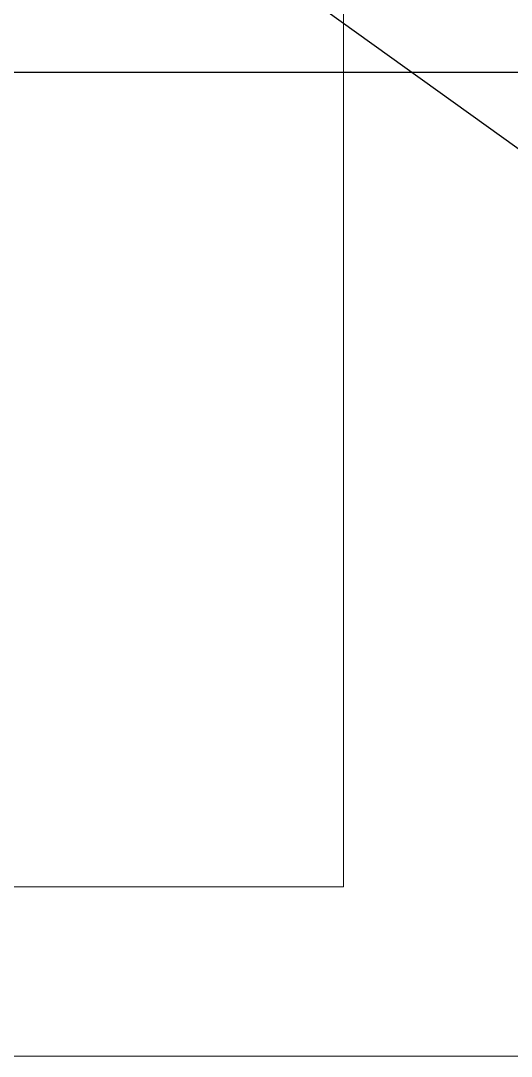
# Model space of a CAD drawing. Header units: millimetres. Extents: x 100 to 940, y 100 to 694.
# Drawn here: x 357.31 to 362.46, y 531.14 to 542.02 of the extents above; entities that cross this region are included whole.
import ezdxf

# ---------------------------------------------------------------- set-up
doc = ezdxf.new("R2010")
doc.units = ezdxf.units.MM
doc.layers.add('PAREDE', color=7, linetype='Continuous', lineweight=9)

msp = doc.modelspace()

# ---------------------------------------------------------------- linework, layer by layer
at = {"color": 2}
msp.add_line((351.346, 548.723), (367.014, 537.458), dxfattribs=at)
at = {"color": 1}
msp.add_line((348.229, 541.479), (364.569, 541.479), dxfattribs=at)
at = {"layer": 'PAREDE'}
for p, q in [((360.698, 543.609), (360.698, 532.921)), ((219.979, 532.921), (360.698, 532.921)), ((231.557, 531.14), (380.392, 531.14))]:
    msp.add_line(p, q, dxfattribs=at)

doc.saveas('drawing.dxf')
